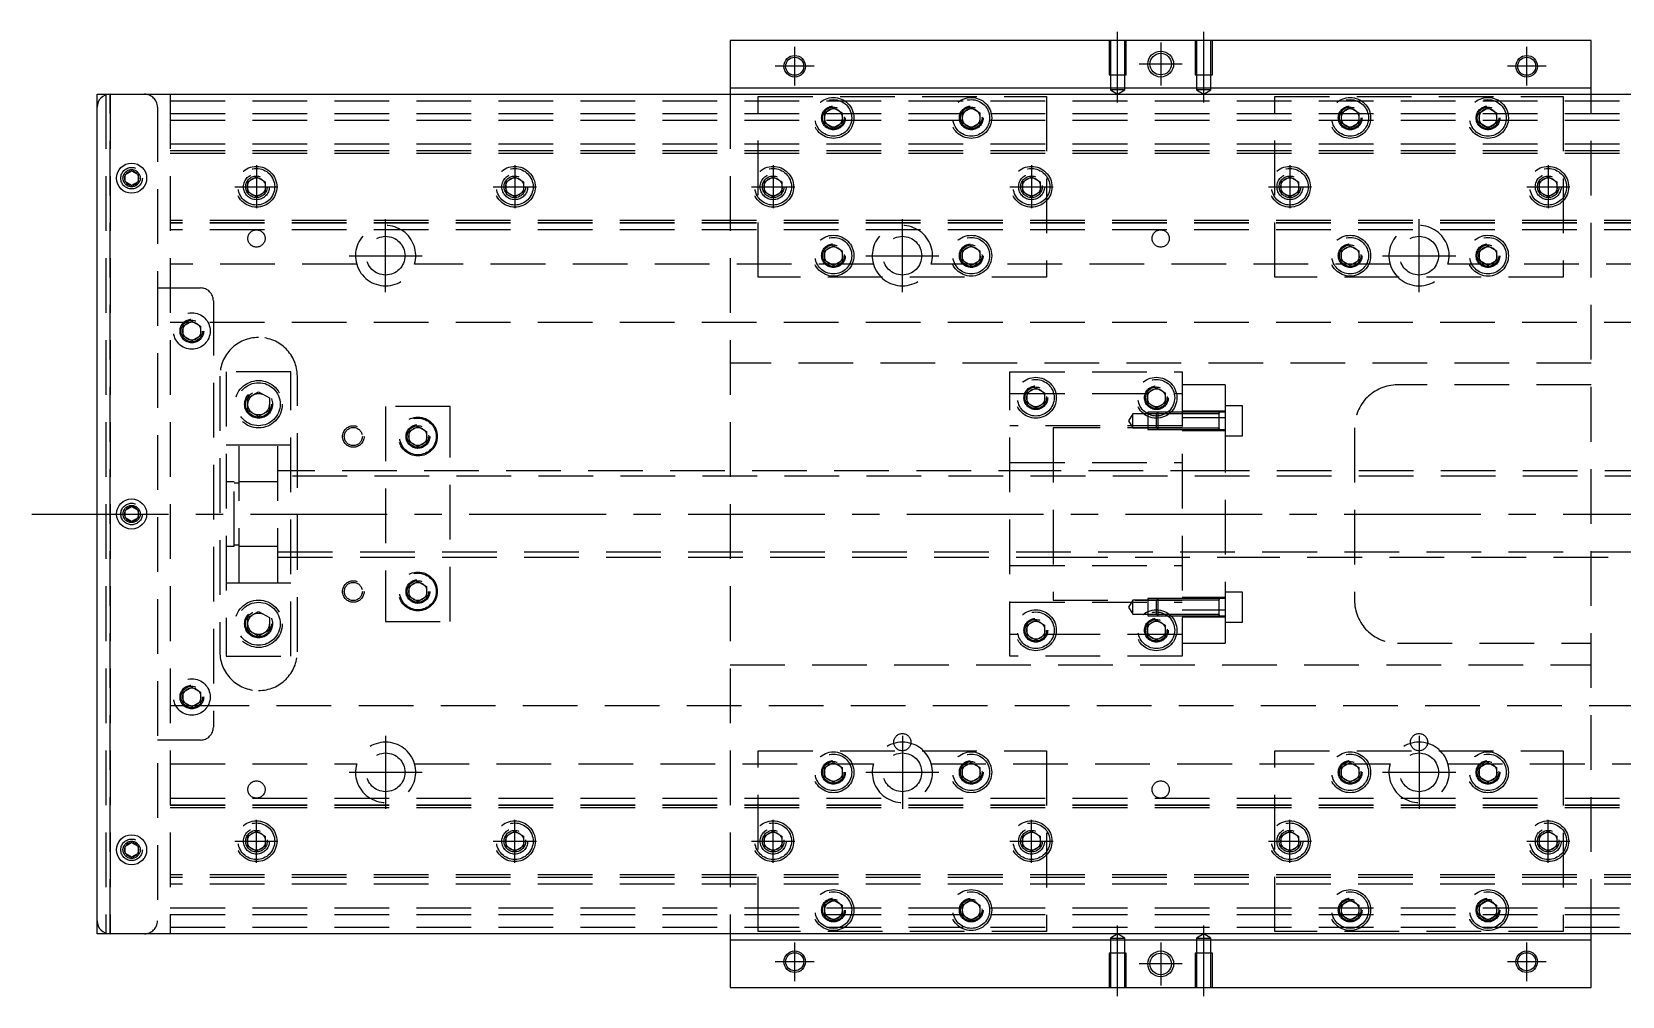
# Model space of a CAD drawing. Extents: x -15 to 702, y -286 to 112.
# Drawn here: x -15.2 to 354.2, y -112 to 112 of the extents above; entities that cross this region are included whole.
import ezdxf

# ---------------------------------------------------------------- set-up
doc = ezdxf.new("R2010")
doc.units = 0
doc.linetypes.add('CENTER', pattern=[50.8, 31.75, -6.35, 6.35, -6.35])
doc.linetypes.add('DASHED', pattern=[19.05, 12.7, -6.35])
doc.layers.get('0').update_dxf_attribs({"linetype": 'CONTINUOUS'})
doc.layers.add('CENTER', color=1, linetype='CENTER')

msp = doc.modelspace()

# ---------------------------------------------------------------- linework, layer by layer
at = {"color": 7, "linetype": 'CONTINUOUS'}
for p, q in [((347, 110), (147, 110)), ((147, 110), (147, 99)), ((347, 99), (347, 110)), ((0, 94.5), (0, 97.5)), ((0, 97.5), (3, 97.5)), ((3, 97.5), (491, 97.5)), ((147, 99), (347, 99)), ((147, 99), (147, 97.5)), ((347, 97.5), (347, 99)), ((0, -94.5), (0, 94.5)), ((6.5, 78.866026), (8, 79.73205)), ((6.5, 77.133974), (6.5, 78.866026)), ((8, 79.73205), (9.5, 78.866026)), ((9.5, 78.866026), (9.5, 77.133974)), ((8, 76.26795), (6.5, 77.133974)), ((9.5, 77.133974), (8, 76.26795)), ((6.5, 0.866026), (8, 1.73205)), ((6.5, -0.866026), (6.5, 0.866026)), ((8, 1.73205), (9.5, 0.866026)), ((9.5, 0.866026), (9.5, -0.866026)), ((8, -1.73205), (6.5, -0.866026)), ((9.5, -0.866026), (8, -1.73205)), ((6.5, -77.133974), (8, -76.26795)), ((6.5, -78.866026), (6.5, -77.133974)), ((8, -76.26795), (9.5, -77.133974)), ((9.5, -77.133974), (9.5, -78.866026)), ((8, -79.73205), (6.5, -78.866026)), ((9.5, -78.866026), (8, -79.73205)), ((0, -97.5), (0, -94.5)), ((3, -97.5), (0, -97.5)), ((491, -97.5), (3, -97.5)), ((147, -97.5), (147, -99)), ((347, -99), (147, -99)), ((147, -99), (147, -110)), ((347, -99), (347, -97.5)), ((347, -110), (347, -99)), ((147, -110), (347, -110))]:
    msp.add_line(p, q, dxfattribs=at)
at = {"color": 3, "linetype": 'DASHED'}
for p, q in [((235.000006, 110), (235.000006, 102)), ((235.35, 110), (235.35, 102)), ((238.65, 102), (238.65, 110)), ((238.999994, 102), (238.999994, 110)), ((255.000006, 110), (255.000006, 102)), ((255.35, 110), (255.35, 102)), ((258.65, 102), (258.65, 110)), ((258.999994, 102), (258.999994, 110)), ((235.000006, 102), (238.999994, 102)), ((235.35, 102), (235.35, 98.5)), ((238.65, 98.5), (238.65, 102)), ((255.000006, 102), (258.999994, 102)), ((255.35, 102), (255.35, 98.5)), ((258.65, 98.5), (258.65, 102)), ((2, 97.5), (2, -97.5)), ((3, 97.5), (3, -97.5)), ((3, -97.5), (3, 97.5)), ((3, -97.5), (3, 97.5)), ((3, 97.5), (3, -97.5)), ((17, 97.5), (17, -97.5)), ((147, 97.5), (147, -97.5)), ((153.5, 97), (220.5, 97)), ((153.5, 55), (153.5, 97)), ((220.5, 97), (220.5, 55)), ((238.65, 98.5), (235.35, 98.5)), ((235.35, 98.5), (237, 97.547372)), ((237, 97.547372), (238.65, 98.5)), ((258.65, 98.5), (255.35, 98.5)), ((255.35, 98.5), (257, 97.547372)), ((257, 97.547372), (258.65, 98.5)), ((273.5, 97), (340.5, 97)), ((273.5, 55), (273.5, 97)), ((340.5, 97), (340.5, 55)), ((347, -97.5), (347, 97.5)), ((14, 94.5), (14, -94.5)), ((17, 96), (477, 96)), ((17, 93), (477, 93)), ((169, 93.1547), (171, 94.309402)), ((169, 90.8453), (169, 93.1547)), ((171, 94.309402), (173, 93.1547)), ((173, 93.1547), (173, 90.8453)), ((201, 93.1547), (203, 94.309402)), ((201, 90.8453), (201, 93.1547)), ((203, 94.309402), (205, 93.1547)), ((205, 93.1547), (205, 90.8453)), ((289, 93.1547), (291, 94.309402)), ((289, 90.8453), (289, 93.1547)), ((291, 94.309402), (293, 93.1547)), ((293, 93.1547), (293, 90.8453)), ((321, 93.1547), (323, 94.309402)), ((321, 90.8453), (321, 93.1547)), ((323, 94.309402), (325, 93.1547)), ((325, 93.1547), (325, 90.8453)), ((17, 91.5), (477, 91.5)), ((171, 89.690598), (169, 90.8453)), ((173, 90.8453), (171, 89.690598)), ((173.483582, 92.286038), (173.5, 92)), ((203, 89.690598), (201, 90.8453)), ((205, 90.8453), (203, 89.690598)), ((205.483582, 92.286038), (205.5, 92)), ((288.5, 92), (288.518502, 92.303588)), ((291, 89.690598), (289, 90.8453)), ((293, 90.8453), (291, 89.690598)), ((320.5, 92), (320.512884, 92.253488)), ((323, 89.690598), (321, 90.8453)), ((325, 90.8453), (323, 89.690598)), ((17, 86), (477, 86)), ((17, 84.460392), (477, 84.460392)), ((17, 84.403994), (477, 84.403994)), ((17, 83.8), (477, 83.8)), ((9.973226, 78.326156), (10, 78)), ((35, 77.1547), (37, 78.309402)), ((37, 78.309402), (39, 77.1547)), ((95, 77.1547), (97, 78.309402)), ((97, 78.309402), (99, 77.1547)), ((155, 77.1547), (157, 78.309402)), ((157, 78.309402), (159, 77.1547)), ((215, 77.1547), (217, 78.309402)), ((217, 78.309402), (219, 77.1547)), ((275, 77.1547), (277, 78.309402)), ((277, 78.309402), (279, 77.1547)), ((335, 77.1547), (337, 78.309402)), ((337, 78.309402), (339, 77.1547)), ((34.5, 76), (34.534018, 76.411016)), ((35, 74.8453), (35, 77.1547)), ((37, 73.690598), (35, 74.8453)), ((39, 74.8453), (37, 73.690598)), ((39, 77.1547), (39, 74.8453)), ((94.5, 76), (94.534018, 76.411016)), ((95, 74.8453), (95, 77.1547)), ((97, 73.690598), (95, 74.8453)), ((99, 74.8453), (97, 73.690598)), ((99, 77.1547), (99, 74.8453)), ((154.5, 76), (154.534018, 76.411016)), ((155, 74.8453), (155, 77.1547)), ((157, 73.690598), (155, 74.8453)), ((159, 74.8453), (157, 73.690598)), ((159, 77.1547), (159, 74.8453)), ((215, 74.8453), (215, 77.1547)), ((217, 73.690598), (215, 74.8453)), ((219, 74.8453), (217, 73.690598)), ((219, 77.1547), (219, 74.8453)), ((219.483582, 76.286038), (219.5, 76)), ((274.5, 76), (274.534018, 76.411016)), ((275, 74.8453), (275, 77.1547)), ((277, 73.690598), (275, 74.8453)), ((279, 74.8453), (277, 73.690598)), ((279, 77.1547), (279, 74.8453)), ((334.5, 76), (334.534018, 76.411016)), ((335, 74.8453), (335, 77.1547)), ((337, 73.690598), (335, 74.8453)), ((339, 74.8453), (337, 73.690598)), ((339, 77.1547), (339, 74.8453)), ((477, 68.2), (17, 68.2)), ((477, 67.596006), (17, 67.596006)), ((477, 67.539608), (17, 67.539608)), ((477, 66), (17, 66)), ((169, 61.1547), (171, 62.309402)), ((169, 58.8453), (169, 61.1547)), ((171, 62.309402), (173, 61.1547)), ((173, 61.1547), (173, 58.8453)), ((173.483582, 60.286038), (173.5, 60)), ((201, 61.1547), (203, 62.309402)), ((201, 58.8453), (201, 61.1547)), ((203, 62.309402), (205, 61.1547)), ((205, 61.1547), (205, 58.8453)), ((205.483582, 60.286038), (205.5, 60)), ((289, 61.1547), (291, 62.309402)), ((289, 58.8453), (289, 61.1547)), ((291, 62.309402), (293, 61.1547)), ((293, 61.1547), (293, 58.8453)), ((293.483582, 60.286038), (293.5, 60)), ((320.5, 60), (320.512884, 60.253488)), ((321, 61.1547), (323, 62.309402)), ((321, 58.8453), (321, 61.1547)), ((323, 62.309402), (325, 61.1547)), ((325, 61.1547), (325, 58.8453)), ((60.291796, 58), (17, 58)), ((180.291796, 58), (73.708204, 58)), ((171, 57.690598), (169, 58.8453)), ((173, 58.8453), (171, 57.690598)), ((300.291796, 58), (193.708204, 58)), ((203, 57.690598), (201, 58.8453)), ((205, 58.8453), (203, 57.690598)), ((291, 57.690598), (289, 58.8453)), ((293, 58.8453), (291, 57.690598)), ((420.291796, 58), (313.708204, 58)), ((323, 57.690598), (321, 58.8453)), ((325, 58.8453), (323, 57.690598)), ((14, 52.5), (24, 52.5)), ((220.5, 55), (153.5, 55)), ((340.5, 55), (273.5, 55)), ((27, 49.5), (27, -49.5)), ((21.359688, 44.5), (17, 44.5)), ((20, 43.6547), (22, 44.809402)), ((22, 44.809402), (24, 43.6547)), ((477, 44.5), (22.640312, 44.5)), ((19.5, 42.5), (19.534018, 42.911016)), ((20, 41.3453), (20, 43.6547)), ((22, 40.190598), (20, 41.3453)), ((24, 41.3453), (22, 40.190598)), ((24, 43.6547), (24, 41.3453)), ((347, 35), (147, 35)), ((28.5, 32), (28.5, -32)), ((45, 33), (30, 33)), ((30, 33), (30, -33)), ((45, -33), (45, 33)), ((46.5, -32), (46.5, 32)), ((212, 33), (252, 33)), ((212, -33), (212, 33)), ((252, 33), (252, -33)), ((262, 30), (252, 30)), ((262, 30), (262, 22.36068)), ((347, 30), (302, 30)), ((35, 26.943376), (37.5, 28.386752)), ((35, 24.056624), (35, 26.943376)), ((37.5, 28.386752), (40, 26.943376)), ((40, 26.943376), (40, 24.056624)), ((212, 28), (252, 28)), ((216, 28.1547), (218, 29.309402)), ((216, 25.8453), (216, 28.1547)), ((218, 29.309402), (220, 28.1547)), ((220, 28.1547), (220, 25.8453)), ((220.483582, 27.286038), (220.5, 27)), ((244, 28.1547), (246, 29.309402)), ((244, 25.8453), (244, 28.1547)), ((246, 29.309402), (248, 28.1547)), ((248, 28.1547), (248, 25.8453)), ((248.483582, 27.286038), (248.5, 27)), ((34.5, 25.5), (34.520026, 25.846056)), ((37.5, 22.613248), (35, 24.056624)), ((40, 24.056624), (37.5, 22.613248)), ((67, 25), (67, -25)), ((82, 25), (67, 25)), ((82, -25), (82, 25)), ((218, 24.690598), (216, 25.8453)), ((220, 25.8453), (218, 24.690598)), ((240.5, 23.300636), (239.547372, 21.650636)), ((240.5, 20.000636), (240.5, 23.300636)), ((244, 23.300636), (240.5, 23.300636)), ((246, 24.690598), (244, 25.8453)), ((244, 23.65063), (244, 19.65064)), ((246.35, 23.65063), (244, 23.65063)), ((246, 23.300636), (244, 23.300636)), ((248, 25.8453), (246, 24.690598)), ((246.35, 23.650636), (246, 23.300636)), ((246, 20.000636), (246, 23.300636)), ((252, 23.300636), (246, 23.300636)), ((252, 23.300636), (246, 23.300636)), ((246.35, 23.650636), (246.35, 19.650636)), ((252, 23.650632), (246.35, 23.650636)), ((252, 23.65063), (246.35, 23.65063)), ((262, 23.900636), (252, 23.900636)), ((260.605, 23.650636), (252, 23.650632)), ((260.6, 23.300636), (252, 23.300636)), ((262, 22.36068), (252, 22.36068)), ((262, 23.650636), (260.595, 23.650636)), ((260.6, 19.65063), (260.6, 23.65064)), ((260.6, 23.300636), (260.6, 23.65064)), ((260.6, 23.434174), (260.6, 23.650636)), ((260.6, 23.650636), (260.6, 23.433968)), ((266, 25.150636), (262, 25.150636)), ((262, 22.36068), (262, -22.36068)), ((266, 18.150636), (266, 25.150636)), ((72.5, 19.1547), (74.5, 20.309402)), ((72.5, 16.8453), (72.5, 19.1547)), ((74.5, 20.309402), (76.5, 19.1547)), ((76.5, 19.1547), (76.5, 16.8453)), ((252, 20.5), (212, 20.5)), ((222, 20), (222, -20)), ((252, 20), (222, 20)), ((239.547372, 21.650636), (240.5, 20.000636)), ((240.5, 20.000636), (244, 20.000636)), ((244, 20.000636), (246, 20.000636)), ((244, 19.65064), (246.35, 19.65064)), ((246, 20.000636), (252, 20.000636)), ((246, 20.000636), (246.35, 19.650636)), ((246, 20.000636), (252, 20.000636)), ((246.35, 19.65064), (252, 19.65064)), ((246.35, 19.650636), (252, 19.650638)), ((252, 20.000636), (260.6, 20.000636)), ((252, 19.650638), (260.605, 19.650636)), ((252, 19.400636), (262, 19.400636)), ((260.595, 19.650636), (262, 19.650636)), ((260.6, 19.65063), (260.6, 20.000636)), ((260.6, 19.867344), (260.6, 19.650636)), ((260.6, 19.650636), (260.6, 19.867096)), ((292, 20), (292, -20)), ((33, 16), (30, 16)), ((33, -16), (33, 16)), ((42, 16), (33, 16)), ((42, 16), (33, 16)), ((42, -16), (42, 16)), ((45, 16), (42, 16)), ((74.5, 15.690598), (72.5, 16.8453)), ((76.5, 16.8453), (74.5, 15.690598)), ((76.983582, 18.286038), (77, 18)), ((262, 18.150636), (266, 18.150636)), ((212, 12), (252, 12)), ((31.85, 7.5), (30, 7.5)), ((31.85, -7.5), (31.85, 7.5)), ((42, 7.5), (33, 7.5)), ((42, 7.5), (33, 7.5)), ((222, 10), (42, 10)), ((420, 8.75), (42, 8.75)), ((262, 10), (222, 10)), ((262, 10), (222, 10)), ((262, 9.999994), (222, 9.999994)), ((420.005, 10), (262, 10)), ((33, 7.15), (31.85, 7.15)), ((6, 0), (6.023172, 0.30356)), ((31.85, -7.15), (33, -7.15)), ((30, -7.5), (31.85, -7.5)), ((33, -7.5), (42, -7.5)), ((33, -7.5), (42, -7.5)), ((42, -8.75), (420, -8.75)), ((42, -10), (222, -10)), ((222, -9.999994), (262, -9.999994)), ((222, -10), (262, -10)), ((222, -10), (262, -10)), ((262, -10), (420.005, -10)), ((212, -12), (252, -12)), ((30, -16), (33, -16)), ((33, -16), (42, -16)), ((33, -16), (42, -16)), ((42, -16), (45, -16)), ((72, -18), (72.012884, -17.746512)), ((72.5, -16.8453), (74.5, -15.690598)), ((72.5, -19.1547), (72.5, -16.8453)), ((74.5, -15.690598), (76.5, -16.8453)), ((76.5, -16.8453), (76.5, -19.1547)), ((266, -18.150636), (262, -18.150636)), ((266, -25.150636), (266, -18.150636)), ((74.5, -20.309402), (72.5, -19.1547)), ((76.5, -19.1547), (74.5, -20.309402)), ((212, -20.5), (252, -20.5)), ((222, -20), (252, -20)), ((240.5, -20.000636), (239.547372, -21.650636)), ((239.547372, -21.650636), (240.5, -23.300636)), ((240.5, -23.300636), (240.5, -20.000636)), ((244, -20.000636), (240.5, -20.000636)), ((244, -19.65064), (244, -23.65063)), ((246.35, -19.65064), (244, -19.65064)), ((246, -20.000636), (244, -20.000636)), ((246.35, -19.650636), (246, -20.000636)), ((246, -23.300636), (246, -20.000636)), ((252, -20.000636), (246, -20.000636)), ((252, -20.000636), (246, -20.000636)), ((246.35, -19.650636), (246.35, -23.650636)), ((252, -19.650638), (246.35, -19.650636)), ((252, -19.65064), (246.35, -19.65064)), ((262, -19.400636), (252, -19.400636)), ((260.605, -19.650636), (252, -19.650638)), ((260.6, -20.000636), (252, -20.000636)), ((262, -19.650636), (260.595, -19.650636)), ((260.6, -23.65064), (260.6, -19.65063)), ((260.6, -20.000636), (260.6, -19.65063)), ((260.6, -19.867096), (260.6, -19.650636)), ((260.6, -19.650636), (260.6, -19.867302)), ((34.5, -25.5), (34.520026, -25.153944)), ((35, -24.056624), (37.5, -22.613248)), ((35, -26.943376), (35, -24.056624)), ((37.5, -22.613248), (40, -24.056624)), ((40, -24.056624), (40, -26.943376)), ((67, -25), (82, -25)), ((216, -25.8453), (218, -24.690598)), ((216, -28.1547), (216, -25.8453)), ((218, -24.690598), (220, -25.8453)), ((220, -25.8453), (220, -28.1547)), ((240.5, -23.300636), (244, -23.300636)), ((244, -23.300636), (246, -23.300636)), ((244, -23.65063), (246.35, -23.65063)), ((244, -25.8453), (246, -24.690598)), ((244, -28.1547), (244, -25.8453)), ((246, -23.300636), (252, -23.300636)), ((246, -23.300636), (246.35, -23.650636)), ((246, -23.300636), (252, -23.300636)), ((246, -24.690598), (248, -25.8453)), ((246.35, -23.65063), (252, -23.65063)), ((246.35, -23.650636), (252, -23.650632)), ((248, -25.8453), (248, -28.1547)), ((262, -22.36068), (252, -22.36068)), ((252, -23.300636), (260.6, -23.300636)), ((252, -23.650632), (260.605, -23.650636)), ((252, -23.900636), (262, -23.900636)), ((260.595, -23.650636), (262, -23.650636)), ((260.6, -23.65064), (260.6, -23.300636)), ((260.6, -23.433926), (260.6, -23.650636)), ((260.6, -23.650636), (260.6, -23.434174)), ((262, -22.36068), (262, -30)), ((262, -25.150636), (266, -25.150636)), ((37.5, -28.386752), (35, -26.943376)), ((40, -26.943376), (37.5, -28.386752)), ((252, -28), (212, -28)), ((215.5, -27), (215.518502, -26.696412)), ((218, -29.309402), (216, -28.1547)), ((220, -28.1547), (218, -29.309402)), ((246, -29.309402), (244, -28.1547)), ((248, -28.1547), (246, -29.309402)), ((248.483582, -26.713962), (248.5, -27)), ((30, -33), (45, -33)), ((252, -33), (212, -33)), ((252, -30), (262, -30)), ((302, -30), (347, -30)), ((147, -35), (347, -35)), ((20, -41.3453), (22, -40.190598)), ((22, -40.190598), (24, -41.3453)), ((19.5, -42.5), (19.534018, -42.088984)), ((20, -43.6547), (20, -41.3453)), ((22, -44.809402), (20, -43.6547)), ((24, -43.6547), (22, -44.809402)), ((24, -41.3453), (24, -43.6547)), ((17, -44.5), (21.359688, -44.5)), ((22.640312, -44.5), (477, -44.5)), ((24, -52.5), (14, -52.5)), ((153.5, -55), (220.5, -55)), ((153.5, -97), (153.5, -55)), ((220.5, -55), (220.5, -97)), ((273.5, -97), (273.5, -55)), ((273.5, -55), (340.5, -55)), ((340.5, -55), (340.5, -97)), ((17, -58), (60.291796, -58)), ((73.708204, -58), (180.291796, -58)), ((169, -58.8453), (171, -57.690598)), ((169, -61.1547), (169, -58.8453)), ((171, -57.690598), (173, -58.8453)), ((173, -58.8453), (173, -61.1547)), ((193.708204, -58), (300.291796, -58)), ((201, -58.8453), (203, -57.690598)), ((201, -61.1547), (201, -58.8453)), ((203, -57.690598), (205, -58.8453)), ((205, -58.8453), (205, -61.1547)), ((289, -58.8453), (291, -57.690598)), ((289, -61.1547), (289, -58.8453)), ((291, -57.690598), (293, -58.8453)), ((293, -58.8453), (293, -61.1547)), ((313.708204, -58), (420.291796, -58)), ((321, -58.8453), (323, -57.690598)), ((321, -61.1547), (321, -58.8453)), ((323, -57.690598), (325, -58.8453)), ((325, -58.8453), (325, -61.1547)), ((168.5, -60), (168.512884, -59.746512)), ((171, -62.309402), (169, -61.1547)), ((173, -61.1547), (171, -62.309402)), ((203, -62.309402), (201, -61.1547)), ((205, -61.1547), (203, -62.309402)), ((205.483582, -59.713962), (205.5, -60)), ((291, -62.309402), (289, -61.1547)), ((293, -61.1547), (291, -62.309402)), ((293.483582, -59.713962), (293.5, -60)), ((323, -62.309402), (321, -61.1547)), ((325, -61.1547), (323, -62.309402)), ((325.483582, -59.713962), (325.5, -60)), ((17, -66), (477, -66)), ((17, -67.539608), (477, -67.539608)), ((17, -67.596006), (477, -67.596006)), ((17, -68.2), (477, -68.2)), ((35, -74.8453), (37, -73.690598)), ((37, -73.690598), (39, -74.8453)), ((95, -74.8453), (97, -73.690598)), ((97, -73.690598), (99, -74.8453)), ((155, -74.8453), (157, -73.690598)), ((157, -73.690598), (159, -74.8453)), ((215, -74.8453), (217, -73.690598)), ((217, -73.690598), (219, -74.8453)), ((275, -74.8453), (277, -73.690598)), ((277, -73.690598), (279, -74.8453)), ((335, -74.8453), (337, -73.690598)), ((337, -73.690598), (339, -74.8453)), ((35, -77.1547), (35, -74.8453)), ((37, -78.309402), (35, -77.1547)), ((39, -77.1547), (37, -78.309402)), ((39, -74.8453), (39, -77.1547)), ((39.483582, -75.713962), (39.5, -76)), ((95, -77.1547), (95, -74.8453)), ((97, -78.309402), (95, -77.1547)), ((99, -77.1547), (97, -78.309402)), ((99, -74.8453), (99, -77.1547)), ((99.483582, -75.713962), (99.5, -76)), ((155, -77.1547), (155, -74.8453)), ((157, -78.309402), (155, -77.1547)), ((159, -77.1547), (157, -78.309402)), ((159, -74.8453), (159, -77.1547)), ((159.483582, -75.713962), (159.5, -76)), ((214.5, -76), (214.534018, -75.588984)), ((215, -77.1547), (215, -74.8453)), ((217, -78.309402), (215, -77.1547)), ((219, -77.1547), (217, -78.309402)), ((219, -74.8453), (219, -77.1547)), ((274.5, -76), (274.534018, -75.588984)), ((275, -77.1547), (275, -74.8453)), ((277, -78.309402), (275, -77.1547)), ((279, -77.1547), (277, -78.309402)), ((279, -74.8453), (279, -77.1547)), ((335, -77.1547), (335, -74.8453)), ((337, -78.309402), (335, -77.1547)), ((339, -77.1547), (337, -78.309402)), ((339, -74.8453), (339, -77.1547)), ((339.483582, -75.713962), (339.5, -76)), ((6, -78), (6.030168, -77.653934)), ((477, -83.8), (17, -83.8)), ((477, -84.403994), (17, -84.403994)), ((477, -84.460392), (17, -84.460392)), ((477, -86), (17, -86)), ((17, -91.5), (477, -91.5)), ((168.5, -92), (168.512884, -91.746512)), ((169, -90.8453), (171, -89.690598)), ((169, -93.1547), (169, -90.8453)), ((171, -89.690598), (173, -90.8453)), ((173, -90.8453), (173, -93.1547)), ((201, -90.8453), (203, -89.690598)), ((201, -93.1547), (201, -90.8453)), ((203, -89.690598), (205, -90.8453)), ((205, -90.8453), (205, -93.1547)), ((205.483582, -91.713962), (205.5, -92)), ((289, -90.8453), (291, -89.690598)), ((289, -93.1547), (289, -90.8453)), ((291, -89.690598), (293, -90.8453)), ((293, -90.8453), (293, -93.1547)), ((293.483582, -91.713962), (293.5, -92)), ((321, -90.8453), (323, -89.690598)), ((321, -93.1547), (321, -90.8453)), ((323, -89.690598), (325, -90.8453)), ((325, -90.8453), (325, -93.1547)), ((325.483582, -91.713962), (325.5, -92)), ((17, -93), (477, -93)), ((17, -96), (477, -96)), ((171, -94.309402), (169, -93.1547)), ((173, -93.1547), (171, -94.309402)), ((203, -94.309402), (201, -93.1547)), ((205, -93.1547), (203, -94.309402)), ((291, -94.309402), (289, -93.1547)), ((293, -93.1547), (291, -94.309402)), ((323, -94.309402), (321, -93.1547)), ((325, -93.1547), (323, -94.309402)), ((220.5, -97), (153.5, -97)), ((237, -97.547372), (235.35, -98.5)), ((235.35, -98.5), (238.65, -98.5)), ((235.35, -98.5), (235.35, -102)), ((238.65, -98.5), (237, -97.547372)), ((238.65, -102), (238.65, -98.5)), ((257, -97.547372), (255.35, -98.5)), ((255.35, -98.5), (258.65, -98.5)), ((255.35, -98.5), (255.35, -102)), ((258.65, -98.5), (257, -97.547372)), ((258.65, -102), (258.65, -98.5)), ((340.5, -97), (273.5, -97)), ((238.999994, -102), (235.000006, -102)), ((235.000006, -102), (235.000006, -110)), ((235.35, -102), (235.35, -110)), ((238.65, -110), (238.65, -102)), ((238.999994, -110), (238.999994, -102)), ((258.999994, -102), (255.000006, -102)), ((255.000006, -102), (255.000006, -110)), ((255.35, -102), (255.35, -110)), ((258.65, -110), (258.65, -102)), ((258.999994, -110), (258.999994, -102))]:
    msp.add_line(p, q, dxfattribs=at)
at = {"color": 7, "linetype": 'CONTINUOUS'}
for centre, radius in [((247, 104.5), 3), ((162, 104), 2.1), ((247, 104.5), 2.5), ((332, 104), 2.1), ((8, 78), 3.5), ((8, 0), 3.5), ((8, -78), 3.5), ((162, -104), 2.1), ((247, -104.5), 3), ((247, -104.5), 2.5), ((332, -104), 2.1)]:
    msp.add_circle(centre, radius, dxfattribs=at)
at = {"color": 3, "linetype": 'CONTINUOUS'}
for centre in [(162, 104), (332, 104), (162, -104), (332, -104)]:
    msp.add_circle(centre, 2.5, dxfattribs=at)
at = {"color": 3, "linetype": 'DASHED'}
for centre, radius in [((171, 92), 4.75), ((171, 92), 4.25), ((203, 92), 4.75), ((203, 92), 4.25), ((291, 92), 4.75), ((291, 92), 4.25), ((323, 92), 4.75), ((323, 92), 4.25), ((171, 92), 2.75), ((171, 92), 2.5), ((203, 92), 2.75), ((203, 92), 2.5), ((291, 92), 2.75), ((291, 92), 2.5), ((323, 92), 2.75), ((323, 92), 2.5), ((8, 78), 2.5), ((8, 78), 2), ((37, 76), 4.75), ((37, 76), 4.25), ((37, 76), 3), ((37, 76), 2.5), ((37, 76), 2.1), ((97, 76), 4.75), ((97, 76), 4.25), ((97, 76), 3), ((97, 76), 2.5), ((97, 76), 2.1), ((157, 76), 4.75), ((157, 76), 4.25), ((157, 76), 3), ((157, 76), 2.5), ((157, 76), 2.1), ((217, 76), 4.75), ((217, 76), 4.25), ((217, 76), 3), ((217, 76), 2.5), ((217, 76), 2.1), ((277, 76), 4.75), ((277, 76), 4.25), ((277, 76), 3), ((277, 76), 2.5), ((277, 76), 2.1), ((337, 76), 4.75), ((337, 76), 4.25), ((337, 76), 3), ((337, 76), 2.5), ((337, 76), 2.1), ((37, 64), 2), ((67, 60), 4.5), ((171, 60), 4.75), ((171, 60), 4.25), ((187, 60), 4.5), ((203, 60), 4.75), ((203, 60), 4.25), ((247, 64), 2), ((291, 60), 4.75), ((291, 60), 4.25), ((307, 60), 4.5), ((323, 60), 4.75), ((323, 60), 4.25), ((171, 60), 2.75), ((171, 60), 2.5), ((171, 60), 2.1), ((203, 60), 2.75), ((203, 60), 2.5), ((203, 60), 2.1), ((291, 60), 2.75), ((291, 60), 2.5), ((291, 60), 2.1), ((323, 60), 2.75), ((323, 60), 2.5), ((323, 60), 2.1), ((22, 42.5), 4.25), ((22, 42.5), 2.75), ((22, 42.5), 2.5), ((22, 42.5), 2.1), ((37.5, 25.5), 5.5), ((37.5, 25.5), 5), ((218, 27), 4.75), ((218, 27), 4.25), ((218, 27), 2.75), ((246, 27), 4.75), ((246, 27), 4.25), ((246, 27), 2.75), ((37.5, 25.5), 3.25), ((37.5, 25.5), 3), ((37.5, 25.5), 2.5), ((218, 27), 2.5), ((218, 27), 2.1), ((246, 27), 2.5), ((246, 27), 2.1), ((74.5, 18), 4.5), ((74.5, 18), 4.25), ((59.5, 18), 2.5), ((59.5, 18), 2.1), ((74.5, 18), 2.75), ((74.5, 18), 2.5), ((74.5, 18), 2.1), ((8, 0), 2.5), ((8, 0), 2), ((74.5, -18), 4.5), ((74.5, -18), 4.25), ((59.5, -18), 2.5), ((59.5, -18), 2.1), ((74.5, -18), 2.75), ((74.5, -18), 2.5), ((74.5, -18), 2.1), ((37.5, -25.5), 5.5), ((37.5, -25.5), 5), ((37.5, -25.5), 3.25), ((37.5, -25.5), 3), ((37.5, -25.5), 2.5), ((218, -27), 4.75), ((218, -27), 4.25), ((218, -27), 2.75), ((218, -27), 2.5), ((218, -27), 2.1), ((246, -27), 4.75), ((246, -27), 4.25), ((246, -27), 2.75), ((246, -27), 2.5), ((246, -27), 2.1), ((22, -42.5), 4.25), ((22, -42.5), 2.75), ((22, -42.5), 2.5), ((22, -42.5), 2.1), ((187, -53), 2), ((307, -53), 2), ((171, -60), 4.75), ((203, -60), 4.75), ((291, -60), 4.75), ((323, -60), 4.75), ((67, -60), 4.5), ((171, -60), 4.25), ((171, -60), 2.75), ((171, -60), 2.5), ((171, -60), 2.1), ((187, -60), 4.5), ((203, -60), 4.25), ((203, -60), 2.75), ((203, -60), 2.5), ((203, -60), 2.1), ((291, -60), 4.25), ((291, -60), 2.75), ((291, -60), 2.5), ((291, -60), 2.1), ((307, -60), 4.5), ((323, -60), 4.25), ((323, -60), 2.75), ((323, -60), 2.5), ((323, -60), 2.1), ((37, -64), 2), ((247, -64), 2), ((37, -76), 4.75), ((37, -76), 4.25), ((37, -76), 3), ((37, -76), 2.5), ((97, -76), 4.75), ((97, -76), 4.25), ((97, -76), 3), ((97, -76), 2.5), ((157, -76), 4.75), ((157, -76), 4.25), ((157, -76), 3), ((157, -76), 2.5), ((217, -76), 4.75), ((217, -76), 4.25), ((217, -76), 3), ((217, -76), 2.5), ((277, -76), 4.75), ((277, -76), 4.25), ((277, -76), 3), ((277, -76), 2.5), ((337, -76), 4.75), ((337, -76), 4.25), ((337, -76), 3), ((337, -76), 2.5), ((8, -78), 2.5), ((8, -78), 2), ((37, -76), 2.1), ((97, -76), 2.1), ((157, -76), 2.1), ((217, -76), 2.1), ((277, -76), 2.1), ((337, -76), 2.1), ((171, -92), 4.75), ((171, -92), 4.25), ((203, -92), 4.75), ((203, -92), 4.25), ((291, -92), 4.75), ((291, -92), 4.25), ((323, -92), 4.75), ((323, -92), 4.25), ((171, -92), 2.75), ((171, -92), 2.5), ((203, -92), 2.75), ((203, -92), 2.5), ((291, -92), 2.75), ((291, -92), 2.5), ((323, -92), 2.75), ((323, -92), 2.5)]:
    msp.add_circle(centre, radius, dxfattribs=at)
at = {"color": 7, "linetype": 'CONTINUOUS'}
for centre, radius, start, end in [((3, 94.5), 3, 90, 180), ((8, 78), 1.65, 155.380023, 180), ((8, 78), 1.65, 180, 204.619977), ((8, 78), 1.65, 144.619977, 155.380023), ((8, 78), 1.65, 95.380023, 144.619977), ((8, 78), 1.65, 84.619977, 95.380023), ((8, 78), 1.65, 35.380023, 84.619977), ((8, 78), 1.65, 24.619977, 35.380023), ((8, 78), 1.65, 335.380023, 24.619977), ((8, 78), 1.65, 204.619977, 215.380023), ((8, 78), 1.65, 215.380023, 264.619977), ((8, 78), 1.65, 264.619977, 275.380023), ((8, 78), 1.65, 275.380023, 324.619977), ((8, 78), 1.65, 324.619977, 335.380023), ((8, 0), 1.65, 155.380023, 180), ((8, 0), 1.65, 180, 204.619977), ((8, 0), 1.65, 144.619977, 155.380023), ((8, 0), 1.65, 95.380023, 144.619977), ((8, 0), 1.65, 84.619977, 95.380023), ((8, 0), 1.65, 35.380023, 84.619977), ((8, 0), 1.65, 24.619977, 35.380023), ((8, 0), 1.65, 335.380023, 24.619977), ((8, 0), 1.65, 204.619977, 215.380023), ((8, 0), 1.65, 215.380023, 264.619977), ((8, 0), 1.65, 264.619977, 275.380023), ((8, 0), 1.65, 275.380023, 324.619977), ((8, 0), 1.65, 324.619977, 335.380023), ((8, -78), 1.65, 155.380023, 180), ((8, -78), 1.65, 144.619977, 155.380023), ((8, -78), 1.65, 95.380023, 144.619977), ((8, -78), 1.65, 84.619977, 95.380023), ((8, -78), 1.65, 35.380023, 84.619977), ((8, -78), 1.65, 24.619977, 35.380023), ((8, -78), 1.65, 335.380023, 24.619977), ((8, -78), 1.65, 180, 204.619977), ((8, -78), 1.65, 204.619977, 215.380023), ((8, -78), 1.65, 215.380023, 264.619977), ((8, -78), 1.65, 264.619977, 275.380023), ((8, -78), 1.65, 275.380023, 324.619977), ((8, -78), 1.65, 324.619977, 335.380023), ((3, -94.5), 3, 180, 270)]:
    msp.add_arc(centre, radius, start, end, dxfattribs=at)
at = {"color": 3, "linetype": 'DASHED'}
for centre, radius, start, end in [((11, 94.5), 3, 0, 90), ((171, 92), 2.1, 162.24721, 180), ((171, 92), 2.1, 137.75279, 162.24721), ((171, 92), 2.1, 102.24721, 137.75279), ((171, 92), 2.1, 77.75279, 102.24721), ((171, 92), 2.1, 42.24721, 77.75279), ((171, 92), 2.1, 17.75279, 42.24721), ((171, 92), 2.1, 342.24721, 17.75279), ((203, 92), 2.1, 162.24721, 180), ((203, 92), 2.1, 137.75279, 162.24721), ((203, 92), 2.1, 102.24721, 137.75279), ((203, 92), 2.1, 77.75279, 102.24721), ((203, 92), 2.1, 42.24721, 77.75279), ((203, 92), 2.1, 17.75279, 42.24721), ((203, 92), 2.1, 342.24721, 17.75279), ((291, 92), 2.1, 162.24721, 180), ((291, 92), 2.1, 137.75279, 162.24721), ((291, 92), 2.1, 102.24721, 137.75279), ((291, 92), 2.1, 77.75279, 102.24721), ((291, 92), 2.1, 42.24721, 77.75279), ((291, 92), 2.1, 17.75279, 42.24721), ((291, 92), 2.1, 342.24721, 17.75279), ((323, 92), 2.1, 162.24721, 180), ((323, 92), 2.1, 137.75279, 162.24721), ((323, 92), 2.1, 102.24721, 137.75279), ((323, 92), 2.1, 77.75279, 102.24721), ((323, 92), 2.1, 42.24721, 77.75279), ((323, 92), 2.1, 17.75279, 42.24721), ((323, 92), 2.1, 342.24721, 17.75279), ((171, 92), 2.1, 180, 197.75279), ((171, 92), 2.1, 197.75279, 222.24721), ((171, 92), 2.1, 222.24721, 257.75279), ((171, 92), 2.1, 257.75279, 282.24721), ((171, 92), 2.1, 282.24721, 317.75279), ((171, 92), 2.1, 317.75279, 342.24721), ((203, 92), 2.1, 180, 197.75279), ((203, 92), 2.1, 197.75279, 222.24721), ((203, 92), 2.1, 222.24721, 257.75279), ((203, 92), 2.1, 257.75279, 282.24721), ((203, 92), 2.1, 282.24721, 317.75279), ((203, 92), 2.1, 317.75279, 342.24721), ((291, 92), 2.1, 180, 197.75279), ((291, 92), 2.1, 197.75279, 222.24721), ((291, 92), 2.1, 222.24721, 257.75279), ((291, 92), 2.1, 257.75279, 282.24721), ((291, 92), 2.1, 282.24721, 317.75279), ((291, 92), 2.1, 317.75279, 342.24721), ((323, 92), 2.1, 180, 197.75279), ((323, 92), 2.1, 197.75279, 222.24721), ((323, 92), 2.1, 222.24721, 257.75279), ((323, 92), 2.1, 257.75279, 282.24721), ((323, 92), 2.1, 282.24721, 317.75279), ((323, 92), 2.1, 317.75279, 342.24721), ((67, 60), 7, 343.39845, 196.60155), ((187, 60), 7, 343.39845, 196.60155), ((307, 60), 7, 343.39845, 196.60155), ((67, 60), 7, 196.60155, 343.39845), ((187, 60), 7, 196.60155, 343.39845), ((307, 60), 7, 196.60155, 343.39845), ((24, 49.5), 3, 0, 90), ((37.5, 32), 9, 90, 180), ((37.5, 32), 9, 0, 90), ((302, 20), 10, 90, 180), ((302, -20), 10, 180, 270), ((37.5, -32), 9, 180, 270), ((37.5, -32), 9, 270, 0), ((24, -49.5), 3, 270, 0), ((67, -60), 7, 16.60155, 163.39845), ((187, -60), 7, 16.60155, 163.39845), ((307, -60), 7, 16.60155, 163.39845), ((67, -60), 7, 163.39845, 16.60155), ((187, -60), 7, 163.39845, 16.60155), ((307, -60), 7, 163.39845, 16.60155), ((171, -92), 2.1, 162.24721, 180), ((171, -92), 2.1, 180, 197.75279), ((171, -92), 2.1, 137.75279, 162.24721), ((171, -92), 2.1, 102.24721, 137.75279), ((171, -92), 2.1, 77.75279, 102.24721), ((171, -92), 2.1, 42.24721, 77.75279), ((171, -92), 2.1, 17.75279, 42.24721), ((171, -92), 2.1, 342.24721, 17.75279), ((203, -92), 2.1, 162.24721, 180), ((203, -92), 2.1, 180, 197.75279), ((203, -92), 2.1, 137.75279, 162.24721), ((203, -92), 2.1, 102.24721, 137.75279), ((203, -92), 2.1, 77.75279, 102.24721), ((203, -92), 2.1, 42.24721, 77.75279), ((203, -92), 2.1, 17.75279, 42.24721), ((203, -92), 2.1, 342.24721, 17.75279), ((291, -92), 2.1, 162.24721, 180), ((291, -92), 2.1, 180, 197.75279), ((291, -92), 2.1, 137.75279, 162.24721), ((291, -92), 2.1, 102.24721, 137.75279), ((291, -92), 2.1, 77.75279, 102.24721), ((291, -92), 2.1, 42.24721, 77.75279), ((291, -92), 2.1, 17.75279, 42.24721), ((291, -92), 2.1, 342.24721, 17.75279), ((323, -92), 2.1, 162.24721, 180), ((323, -92), 2.1, 180, 197.75279), ((323, -92), 2.1, 137.75279, 162.24721), ((323, -92), 2.1, 102.24721, 137.75279), ((323, -92), 2.1, 77.75279, 102.24721), ((323, -92), 2.1, 42.24721, 77.75279), ((323, -92), 2.1, 17.75279, 42.24721), ((323, -92), 2.1, 342.24721, 17.75279), ((11, -94.5), 3, 270, 0), ((171, -92), 2.1, 197.75279, 222.24721), ((171, -92), 2.1, 222.24721, 257.75279), ((171, -92), 2.1, 257.75279, 282.24721), ((171, -92), 2.1, 282.24721, 317.75279), ((171, -92), 2.1, 317.75279, 342.24721), ((203, -92), 2.1, 197.75279, 222.24721), ((203, -92), 2.1, 222.24721, 257.75279), ((203, -92), 2.1, 257.75279, 282.24721), ((203, -92), 2.1, 282.24721, 317.75279), ((203, -92), 2.1, 317.75279, 342.24721), ((291, -92), 2.1, 197.75279, 222.24721), ((291, -92), 2.1, 222.24721, 257.75279), ((291, -92), 2.1, 257.75279, 282.24721), ((291, -92), 2.1, 282.24721, 317.75279), ((291, -92), 2.1, 317.75279, 342.24721), ((323, -92), 2.1, 197.75279, 222.24721), ((323, -92), 2.1, 222.24721, 257.75279), ((323, -92), 2.1, 257.75279, 282.24721), ((323, -92), 2.1, 282.24721, 317.75279), ((323, -92), 2.1, 317.75279, 342.24721)]:
    msp.add_arc(centre, radius, start, end, dxfattribs=at)
at = {"layer": 'CENTER', "color": 1, "linetype": 'CENTER'}
for p, q in [((237, 95.547372), (237, 112)), ((257, 95.547372), (257, 112)), ((162, 99.5), (162, 108.5)), ((247, 109.5), (247, 99.5)), ((332, 99.5), (332, 108.5)), ((166.5, 104), (157.5, 104)), ((252, 104.5), (242, 104.5)), ((336.5, 104), (327.5, 104)), ((37, 81), (37, 71)), ((97, 81), (97, 71)), ((157, 81), (157, 71)), ((217, 81), (217, 71)), ((277, 81), (277, 71)), ((337, 81), (337, 71)), ((32, 76), (42, 76)), ((92, 76), (102, 76)), ((152, 76), (162, 76)), ((212, 76), (222, 76)), ((272, 76), (282, 76)), ((332, 76), (342, 76)), ((67, 51.5), (67, 68.5)), ((187, 51.5), (187, 68.5)), ((307, 51.5), (307, 68.5)), ((58.5, 60), (75.5, 60)), ((178.5, 60), (195.5, 60)), ((298.5, 60), (315.5, 60)), ((-15.168461, 0), (544.454308, 0)), ((67, -51.5), (67, -68.5)), ((187, -51.5), (187, -68.5)), ((307, -51.5), (307, -68.5)), ((58.5, -60), (75.5, -60)), ((178.5, -60), (195.5, -60)), ((298.5, -60), (315.5, -60)), ((37, -81), (37, -71)), ((97, -81), (97, -71)), ((157, -81), (157, -71)), ((217, -81), (217, -71)), ((277, -81), (277, -71)), ((337, -81), (337, -71)), ((32, -76), (42, -76)), ((92, -76), (102, -76)), ((152, -76), (162, -76)), ((212, -76), (222, -76)), ((272, -76), (282, -76)), ((332, -76), (342, -76)), ((237, -112), (237, -95.547372)), ((257, -112), (257, -95.547372)), ((162, -108.5), (162, -99.5)), ((247, -99.5), (247, -109.5)), ((332, -108.5), (332, -99.5)), ((166.5, -104), (157.5, -104)), ((252, -104.5), (242, -104.5)), ((336.5, -104), (327.5, -104))]:
    msp.add_line(p, q, dxfattribs=at)

doc.saveas('drawing.dxf')
